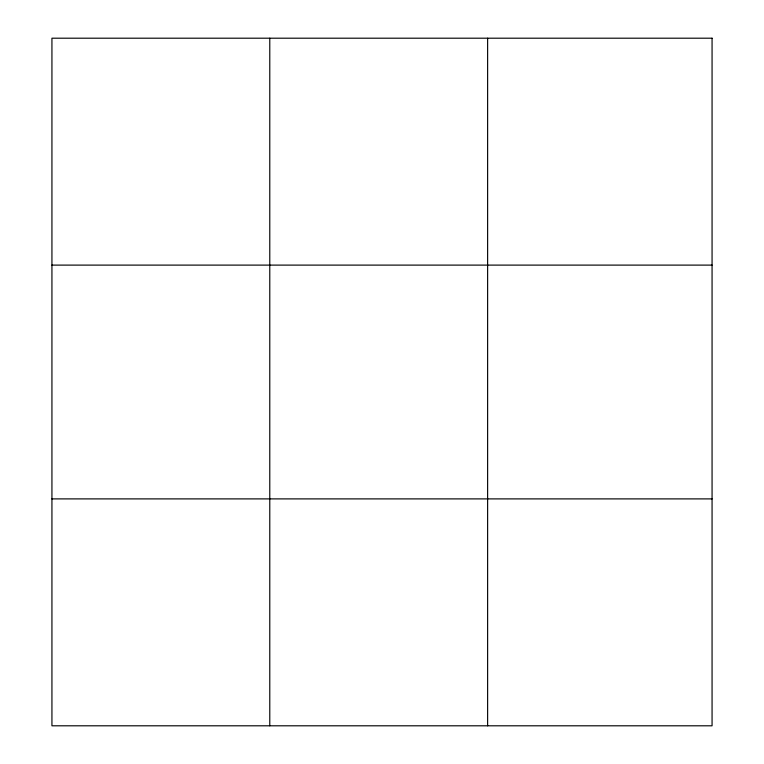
<?xml version="1.0" encoding="UTF-8"?>
<svg xmlns="http://www.w3.org/2000/svg" width="764" height="764" viewBox="0 0 764 764"><rect width="100%" height="100%" fill="white"/><g stroke="black" fill="none" stroke-linecap="round" stroke-linejoin="round"><path stroke-width="1.15" d="M269.778 725.8L269.778 38.2M487.623 725.8L487.623 38.2M51.933 265.108L712.067 265.108M51.933 498.892L712.067 498.892M712.067 38.2L712.067 725.8L51.933 725.8L51.933 38.2L712.067 38.2"/></g></svg>
